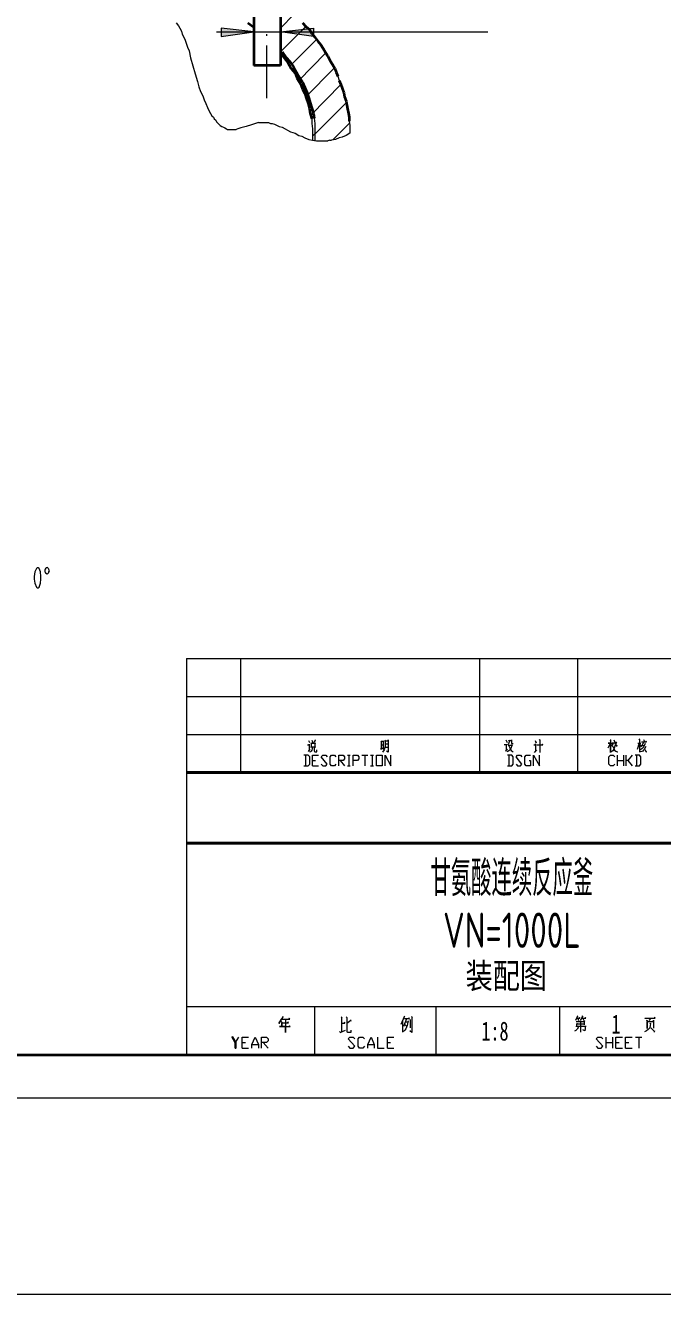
# Model space of a CAD drawing. Header units: inches. Extents: x 46040 to 48278, y -91226 to -88002.
# Drawn here: x 47196 to 47738, y -91226 to -90148 of the extents above; entities that cross this region are included whole.
import ezdxf
from ezdxf.enums import TextEntityAlignment as Align

# ---------------------------------------------------------------- set-up
doc = ezdxf.new("R2010")
doc.units = ezdxf.units.IN
for name, color, linetype, lineweight in [('2', 2, 'Continuous', 18), ('标注线', 3, 'Continuous', 9), ('细实线', 140, 'Continuous', 9)]:
    doc.layers.add(name, color=color, linetype=linetype, lineweight=lineweight)
doc.layers.add('图层 1', color=7, linetype='Continuous')
doc.layers.add('轮廓线', color=7, linetype='Continuous')
doc.styles.add('HUALUFST', font='', dxfattribs={"width": 0.7})
doc.styles.add('HZ', font='romans.shx', dxfattribs={"width": 0.7, "bigfont": 'hlfsd.shx'})
doc.styles.add('陈杰（2）', font='gbenor.shx', dxfattribs={"width": 0.8, "bigfont": 'gbcbig.shx'})
doc.styles.get('HUALUFST').set_extended_font_data('宋体')

msp = doc.modelspace()

# ---------------------------------------------------------------- hatches: boundary and pattern name
at = {"layer": '标注线'}
for points in [[(47390.15, -90153.084), (47362.285, -90149.846), (47362.285, -90156.97)], [(47412.831, -90153.084), (47440.696, -90149.846), (47440.696, -90156.97)]]:
    msp.add_hatch(color=256, dxfattribs=at).paths.add_polyline_path(points)

# ---------------------------------------------------------------- linework, layer by layer
at = {"color": 4, "lineweight": 13}
for p, q in [((47332.793, -90685.539), (48164.316, -90685.539)), ((47332.793, -90685.539), (47332.793, -91022.767)), ((47378.989, -90782.55), (47378.989, -90685.539)), ((47582.25, -90782.55), (47582.25, -90685.539)), ((47665.402, -90782.55), (47665.402, -90685.539)), ((47332.793, -90717.876), (48164.316, -90717.876)), ((47332.793, -90750.213), (48164.316, -90750.213)), ((47848.118, -90981.759), (47332.793, -90981.759)), ((47442.026, -91022.767), (47442.026, -90981.759)), ((47544.672, -90981.759), (47544.672, -91022.767)), ((47650.333, -91022.767), (47650.333, -90981.759)), ((47332.793, -91022.767), (48164.316, -91022.767))]:
    msp.add_line(p, q, dxfattribs=at)
at = {"color": 2, "linetype": 'Continuous', "lineweight": 13}
msp.add_line((47332.793, -90685.539), (48164.316, -90685.539), dxfattribs=at)
at = {"color": 4, "lineweight": 13}
for points in [[(47435.737, -90759.049), (47437.149, -90759.049), (47437.149, -90758.343), (47437.149, -90763.574), (47436.609, -90764.612), (47438.021, -90762.619)], [(47436.609, -90755.395), (47437.44, -90757.056)], [(47439.806, -90760.958), (47439.806, -90762.37), (47439.433, -90763.45), (47438.851, -90764.405), (47438.312, -90764.861), (47437.44, -90765.235)], [(47438.478, -90757.263), (47438.851, -90757.637), (47438.851, -90761.291), (47438.851, -90760.709), (47442.256, -90760.709), (47442.256, -90761.415), (47442.256, -90757.263), (47442.256, -90757.761), (47438.976, -90757.761)], [(47439.35, -90755.146), (47440.18, -90756.931), (47440.388, -90756.682), (47440.18, -90757.056)], [(47441.343, -90760.834), (47441.343, -90764.156), (47441.592, -90764.612), (47442.09, -90764.861), (47443.709, -90764.861), (47443.709, -90763.201)], [(47442.007, -90754.897), (47442.464, -90755.27), (47442.256, -90755.146), (47441.426, -90757.18)], [(47498.059, -90755.852), (47498.433, -90756.225), (47498.433, -90762.868), (47498.433, -90761.913), (47500.218, -90761.913), (47500.218, -90762.868), (47500.218, -90755.727), (47500.218, -90756.225), (47498.308, -90756.225), (47498.308, -90756.101)], [(47498.308, -90759.049), (47500.218, -90759.049)], [(47501.464, -90755.021), (47501.713, -90755.395), (47501.713, -90758.467), (47501.713, -90759.754), (47501.464, -90761.291), (47500.883, -90763.201), (47499.346, -90765.318)], [(47501.464, -90760.958), (47504.287, -90760.958)], [(47501.837, -90755.727), (47504.287, -90755.727), (47504.287, -90754.897), (47504.287, -90765.235), (47502.875, -90764.529)], [(47501.837, -90758.218), (47504.204, -90758.218)], [(47602.981, -90758.716), (47604.6, -90758.716), (47604.6, -90758.343), (47604.6, -90763.699), (47604.019, -90764.405), (47605.638, -90762.744)], [(47604.185, -90754.813), (47605.43, -90756.931)], [(47606.302, -90759.422), (47609.416, -90759.422), (47609.582, -90758.924), (47609.126, -90760.502), (47608.544, -90762.121), (47607.797, -90763.325), (47606.842, -90764.156), (47605.43, -90764.861)], [(47606.676, -90754.813), (47606.967, -90755.395), (47607.05, -90756.474), (47606.967, -90757.388), (47606.551, -90758.218), (47605.638, -90758.924)], [(47606.842, -90759.879), (47607.216, -90760.585), (47607.631, -90761.54), (47608.254, -90762.868), (47608.835, -90763.782), (47609.582, -90764.529), (47610.537, -90764.986)], [(47607.05, -90755.395), (47609.043, -90755.395), (47609.043, -90754.813), (47609.043, -90757.263), (47609.209, -90757.761), (47609.582, -90758.011), (47610.62, -90758.011)], [(47628.142, -90759.049), (47629.471, -90759.049), (47629.471, -90758.218), (47629.471, -90764.737)], [(47629.097, -90755.395), (47629.969, -90757.263), (47630.135, -90756.931), (47629.595, -90756.557)], [(47630.509, -90759.049), (47635.74, -90759.049), (47635.449, -90758.467), (47635.159, -90759.049)], [(47632.626, -90754.44), (47633.373, -90755.27), (47633.083, -90754.813), (47633.083, -90765.443)], [(47692.955, -90757.761), (47690.962, -90761.913)], [(47692.581, -90754.897), (47693.536, -90755.146), (47693.329, -90755.021), (47693.329, -90765.443), (47693.329, -90757.637), (47691.377, -90757.637), (47694.574, -90757.637)], [(47693.329, -90758.592), (47694.2, -90759.879)], [(47697.314, -90759.298), (47696.775, -90761.083), (47696.11, -90762.619), (47695.238, -90764.031), (47693.619, -90765.235)], [(47695.238, -90757.637), (47695.903, -90758.094), (47695.612, -90757.886), (47694.117, -90760.377)], [(47694.657, -90757.263), (47698.726, -90757.263), (47698.352, -90756.682), (47698.062, -90757.056), (47698.062, -90757.18)], [(47695.031, -90759.879), (47695.529, -90760.958), (47695.986, -90762.246), (47696.775, -90763.45), (47697.896, -90764.405), (47698.934, -90764.986), (47699.141, -90764.986), (47698.56, -90765.318)], [(47696.193, -90754.689), (47696.941, -90756.806)], [(47696.858, -90757.637), (47698.352, -90759.879), (47698.56, -90759.298), (47698.352, -90760.502)], [(47717.576, -90757.637), (47715.957, -90762.868)], [(47716.372, -90757.512), (47719.113, -90757.512)], [(47717.41, -90754.066), (47717.95, -90754.689), (47717.95, -90765.318)], [(47718.075, -90758.467), (47719.196, -90760.709)], [(47722.683, -90758.011), (47721.645, -90760.585), (47720.981, -90761.54), (47720.234, -90762.246), (47718.822, -90763.201)], [(47723.348, -90760.502), (47721.853, -90763.076), (47721.272, -90763.699), (47720.607, -90764.28), (47719.943, -90764.737), (47718.822, -90765.111)], [(47719.279, -90759.547), (47722.019, -90759.547)], [(47719.652, -90756.557), (47723.929, -90756.557), (47723.555, -90755.976), (47723.265, -90756.682)], [(47721.272, -90756.931), (47719.943, -90759.671)], [(47721.189, -90754.44), (47722.144, -90756.225)], [(47722.31, -90762.868), (47723.638, -90765.111), (47723.846, -90764.861), (47723.182, -90764.28)], [(47432.706, -90776.985), (47436.402, -90776.985), (47437.647, -90775.449), (47437.647, -90769.304), (47436.402, -90767.768), (47432.706, -90767.768)], [(47433.952, -90767.768), (47433.952, -90776.985)], [(47440.097, -90776.985), (47440.097, -90767.768), (47445.038, -90767.768)], [(47440.097, -90772.377), (47442.588, -90772.377)], [(47447.488, -90775.449), (47448.733, -90776.985), (47451.183, -90776.985), (47452.428, -90775.449), (47447.488, -90769.304), (47448.733, -90767.768), (47451.183, -90767.768), (47452.428, -90769.304)], [(47459.819, -90775.449), (47458.573, -90776.985), (47456.124, -90776.985), (47454.878, -90775.449), (47454.878, -90769.304), (47456.124, -90767.768), (47458.573, -90767.768), (47459.819, -90769.304)], [(47462.269, -90776.985), (47462.269, -90767.768), (47465.964, -90767.768), (47467.21, -90769.304), (47467.21, -90770.84), (47465.964, -90772.377), (47462.269, -90772.377)], [(47463.514, -90772.377), (47467.21, -90776.985)], [(47469.659, -90767.768), (47472.109, -90767.768)], [(47470.905, -90767.768), (47470.905, -90776.985)], [(47474.559, -90776.985), (47474.559, -90767.768), (47478.254, -90767.768), (47479.5, -90769.304), (47479.5, -90770.84), (47478.254, -90772.377), (47474.559, -90772.377)], [(47481.949, -90767.768), (47486.89, -90767.768)], [(47484.441, -90767.768), (47484.441, -90776.985)], [(47489.34, -90767.768), (47491.79, -90767.768)], [(47490.586, -90767.768), (47490.586, -90776.985)], [(47501.671, -90776.985), (47501.671, -90767.768), (47506.571, -90776.985), (47506.571, -90767.768)], [(47605.721, -90776.985), (47609.416, -90776.985), (47610.662, -90775.449), (47610.662, -90769.304), (47609.416, -90767.768), (47605.721, -90767.768)], [(47606.967, -90767.768), (47606.967, -90776.985)], [(47613.112, -90775.449), (47614.357, -90776.985), (47616.807, -90776.985), (47618.011, -90775.449), (47613.112, -90769.304), (47614.357, -90767.768), (47616.807, -90767.768), (47618.011, -90769.304)], [(47624.197, -90772.377), (47625.402, -90772.377), (47625.402, -90776.985), (47621.706, -90776.985), (47620.502, -90775.449), (47620.502, -90769.304), (47621.706, -90767.768), (47625.402, -90767.768)], [(47627.893, -90776.985), (47627.893, -90767.768), (47632.792, -90776.985), (47632.792, -90767.768)], [(47628.806, -90765.443), (47630.633, -90763.325)], [(47696.858, -90775.449), (47695.612, -90776.985), (47693.162, -90776.985), (47691.917, -90775.449), (47691.917, -90769.304), (47693.162, -90767.768), (47695.612, -90767.768), (47696.858, -90769.304)], [(47699.307, -90776.985), (47699.307, -90767.768)], [(47699.307, -90772.377), (47704.207, -90772.377)], [(47704.207, -90767.768), (47704.207, -90776.985)], [(47706.698, -90776.985), (47706.698, -90767.768)], [(47711.597, -90767.768), (47707.902, -90772.377), (47706.698, -90772.377)], [(47707.902, -90772.377), (47711.597, -90776.985)], [(47714.089, -90776.985), (47717.784, -90776.985), (47718.988, -90775.449), (47718.988, -90769.304), (47717.784, -90767.768), (47714.089, -90767.768)], [(47715.293, -90767.768), (47715.293, -90776.985)], [(47440.097, -90776.985), (47445.038, -90776.985)], [(47469.659, -90776.985), (47472.109, -90776.985)], [(47489.34, -90776.985), (47491.79, -90776.985)], [(47517.541, -90989.552), (47518.247, -90990.548), (47517.915, -90990.258), (47515.05, -90996.652)], [(47664.911, -90989.22), (47665.243, -90989.676), (47663.375, -90993.372)], [(47669.063, -90989.095), (47669.395, -90989.842), (47667.485, -90993.247)], [(47414.547, -90989.718), (47414.879, -90990.59), (47414.796, -90990.299), (47411.35, -90995.78), (47413.717, -90992.084), (47420.817, -90992.084), (47420.111, -90991.462), (47419.737, -90991.918)], [(47416.914, -90992.375), (47416.914, -91003.461), (47416.914, -90998.562), (47411.931, -90998.562), (47421.066, -90998.562), (47420.443, -90997.856), (47419.986, -90998.562)], [(47413.343, -90994.285), (47413.841, -90994.742), (47413.841, -90998.562), (47413.841, -90995.323), (47419.654, -90995.323), (47419.156, -90994.451), (47418.907, -90995.157)], [(47464.265, -90990.133), (47465.22, -90991.005)], [(47464.721, -90990.714), (47464.721, -91003.004)], [(47464.721, -90995.614), (47467.586, -90995.614), (47467.337, -90994.7), (47466.631, -90995.614)], [(47468.541, -90990.258), (47469.579, -90991.005)], [(47469.247, -90990.714), (47469.247, -91002.714), (47469.247, -91003.004), (47469.704, -91003.295), (47472.901, -91003.295), (47472.901, -91001.51)], [(47472.444, -90993.372), (47469.247, -90995.738)], [(47472.195, -90992.79), (47472.527, -90993.953)], [(47516.586, -90993.372), (47516.586, -91003.17)], [(47521.237, -90993.662), (47520.863, -90996.195), (47520.406, -90997.69), (47519.908, -90999.018), (47519.202, -91000.472), (47518.372, -91001.51), (47517.292, -91002.548)], [(47519.784, -90991.752), (47517.541, -90998.271), (47518.953, -90994.41), (47521.112, -90994.41)], [(47518.123, -90991.586), (47522.399, -90991.586), (47521.943, -90991.005), (47521.569, -90991.586)], [(47518.123, -90996.486), (47520.033, -90998.562)], [(47522.648, -90992.334), (47523.23, -90992.956), (47522.856, -90992.79), (47522.856, -90999.434)], [(47524.06, -90989.967), (47525.015, -90990.714), (47524.517, -90990.424), (47524.517, -91003.461), (47522.773, -91001.966)], [(47666.198, -90998.395), (47665.741, -90999.309), (47665.243, -91000.056), (47664.911, -91000.638), (47664.413, -91001.385), (47663.831, -91001.8), (47662.752, -91002.257)], [(47664.786, -90995.448), (47663.956, -90998.728)], [(47664.205, -90994.285), (47670.682, -90994.285)], [(47664.205, -90998.271), (47671.762, -90998.271)], [(47664.662, -90996.195), (47670.682, -90996.195)], [(47665.368, -90991.586), (47666.073, -90993.247)], [(47667.734, -90994.41), (47667.734, -91003.295)], [(47671.886, -90997.814), (47671.513, -91002.132), (47669.644, -91001.219)], [(47669.769, -90991.586), (47670.475, -90993.372)], [(47671.18, -90993.538), (47670.807, -90994.41), (47670.807, -90996.942)], [(47726.568, -90995.448), (47727.399, -90996.029), (47727.15, -90995.738), (47726.901, -90997.69), (47726.568, -90999.434), (47725.364, -91000.928), (47723.828, -91002.132), (47722.084, -91003.004)], [(47723.122, -90991.296), (47722.665, -90991.752), (47722.416, -90991.296), (47731.302, -90991.296), (47730.928, -90990.714), (47730.347, -90991.171)], [(47723.703, -90993.081), (47724.451, -90993.372), (47724.451, -91000.181), (47724.451, -90994.119), (47729.89, -90994.119), (47729.89, -90993.081), (47729.89, -90999.89)], [(47727.399, -90991.462), (47725.738, -90993.372)], [(47727.523, -90999.6), (47730.72, -91002.714), (47730.72, -91002.132), (47730.471, -91003.295)], [(47372.092, -91007.334), (47371.989, -91007.232), (47371.887, -91007.206), (47371.733, -91007.206), (47371.63, -91007.283), (47371.554, -91007.386), (47371.554, -91007.514), (47371.579, -91007.642)], [(47374.604, -91012.102), (47377.373, -91007.488)], [(47380.141, -91016.742), (47380.141, -91007.488), (47385.678, -91007.488)], [(47388.447, -91016.742), (47388.447, -91013.641), (47391.216, -91007.488), (47393.984, -91013.641), (47393.984, -91016.742)], [(47396.753, -91016.742), (47396.753, -91007.488), (47400.906, -91007.488), (47402.29, -91009.026), (47402.29, -91010.564), (47400.906, -91012.102), (47396.753, -91012.102)], [(47463.061, -91002.548), (47463.808, -91003.586)], [(47463.559, -91003.461), (47468.168, -91001.51)], [(47470.377, -91015.204), (47471.761, -91016.742), (47474.53, -91016.742), (47475.914, -91015.204), (47470.377, -91009.026), (47471.761, -91007.488), (47474.53, -91007.488), (47475.914, -91009.026)], [(47484.22, -91015.204), (47482.836, -91016.742), (47480.067, -91016.742), (47478.683, -91015.204), (47478.683, -91009.026), (47480.067, -91007.488), (47482.836, -91007.488), (47484.22, -91009.026)], [(47486.988, -91016.742), (47486.988, -91013.641), (47489.757, -91007.488), (47492.526, -91013.641), (47492.526, -91016.742)], [(47495.294, -91007.488), (47495.294, -91016.742), (47500.831, -91016.742)], [(47503.6, -91016.742), (47503.6, -91007.488), (47509.137, -91007.488)], [(47681.184, -91015.204), (47682.568, -91016.742), (47685.336, -91016.742), (47686.721, -91015.204), (47681.184, -91009.026), (47682.568, -91007.488), (47685.336, -91007.488), (47686.721, -91009.026)], [(47689.489, -91016.742), (47689.489, -91007.488)], [(47695.052, -91007.488), (47695.052, -91016.742)], [(47697.821, -91016.742), (47697.821, -91007.488), (47703.358, -91007.488)], [(47706.126, -91016.742), (47706.126, -91007.488), (47711.664, -91007.488)], [(47714.432, -91007.488), (47719.969, -91007.488)], [(47717.201, -91007.488), (47717.201, -91016.742)], [(47374.297, -91016.742), (47374.348, -91016.871), (47374.425, -91016.973), (47374.527, -91017.024), (47374.681, -91017.024), (47374.784, -91016.973), (47374.86, -91016.871), (47374.886, -91016.742)], [(47374.86, -91011.949), (47374.886, -91012.026), (47374.886, -91012.102)], [(47380.141, -91012.102), (47382.91, -91012.102)], [(47380.141, -91016.742), (47385.678, -91016.742)], [(47388.447, -91013.641), (47393.984, -91013.641)], [(47398.137, -91012.102), (47402.29, -91016.742)], [(47486.988, -91013.641), (47492.526, -91013.641)], [(47503.6, -91012.102), (47506.368, -91012.102)], [(47503.6, -91016.742), (47509.137, -91016.742)], [(47689.489, -91012.102), (47695.052, -91012.102)], [(47697.821, -91012.102), (47700.589, -91012.102)], [(47697.821, -91016.742), (47703.358, -91016.742)], [(47706.126, -91012.102), (47708.895, -91012.102)], [(47706.126, -91016.742), (47711.664, -91016.742)]]:
    msp.add_lwpolyline(points, dxfattribs=at)
for points in [[(47494.281, -90776.985), (47494.281, -90767.768), (47499.18, -90767.768), (47499.18, -90776.985), (47494.281, -90776.985)], [(47371.836, -91007.488), (47372.092, -91007.334), (47371.989, -91007.232), (47371.887, -91007.206), (47371.733, -91007.206), (47371.63, -91007.283), (47371.554, -91007.386), (47371.554, -91007.514), (47371.579, -91007.642)], [(47371.579, -91007.642), (47371.836, -91007.488), (47372.092, -91007.334), (47374.86, -91011.949), (47374.604, -91012.102), (47374.348, -91012.256)], [(47371.579, -91007.642), (47371.836, -91007.488), (47372.092, -91007.334), (47374.86, -91011.949), (47374.604, -91012.102), (47374.348, -91012.256), (47371.579, -91007.642)], [(47374.297, -91012.102), (47374.604, -91012.102), (47374.886, -91012.102), (47374.886, -91016.742), (47374.604, -91016.742), (47374.297, -91016.742)], [(47374.297, -91012.102), (47374.604, -91012.102), (47374.886, -91012.102), (47374.886, -91016.742), (47374.604, -91016.742), (47374.297, -91016.742), (47374.297, -91012.102)], [(47374.604, -91016.742), (47374.297, -91016.742), (47374.348, -91016.871), (47374.425, -91016.973), (47374.527, -91017.024), (47374.681, -91017.024), (47374.784, -91016.973), (47374.86, -91016.871), (47374.886, -91016.742)], [(47374.604, -91012.102), (47374.86, -91011.949), (47374.886, -91012.026), (47374.886, -91012.102)]]:
    msp.add_lwpolyline(points, close=True, dxfattribs=at)
at = {"color": 4, "lineweight": 13, "const_width": 2.31}
for points in [[(47332.793, -90782.55), (48164.316, -90782.55)], [(47848.118, -90842.604), (47332.793, -90842.604)]]:
    msp.add_lwpolyline(points, dxfattribs=at)
at = {"layer": '2', "color": 4, "lineweight": 13}
for points in [[(47664.413, -90991.462), (47667.278, -90991.462), (47666.904, -90990.714), (47666.572, -90991.296)], [(47668.565, -90991.462), (47672.218, -90991.462), (47672.011, -90990.714), (47671.513, -90991.296)]]:
    msp.add_lwpolyline(points, dxfattribs=at)
at = {"layer": '图层 1', "lineweight": 0}
msp.add_lwpolyline([(46039.835, -88001.65), (48277.593, -88001.65), (48277.593, -91226.291), (46039.835, -91226.291), (46039.835, -88001.65)], dxfattribs=at)
at = {"layer": '标注线'}
for points in [[(47358.398, -90153.084), (47589.085, -90153.084)], [(47390.15, -90153.084), (47362.285, -90149.846), (47362.285, -90156.97), (47390.15, -90153.084)], [(47412.831, -90153.084), (47440.696, -90149.846), (47440.696, -90156.97), (47412.831, -90153.084)], [(47461.431, -90190.667), (47462.728, -90194.554)]]:
    msp.add_lwpolyline(points, dxfattribs=at)
at = {"layer": '细实线', "lineweight": 18}
for points in [[(47324.052, -90145.311), (47325.998, -90147.9)], [(47325.998, -90147.9), (47327.296, -90149.846)], [(47424.496, -90138.181), (47412.831, -90149.846)], [(47327.296, -90149.846), (47328.588, -90152.435)], [(47328.588, -90152.435), (47329.236, -90155.03)], [(47329.236, -90155.03), (47330.533, -90157.619)], [(47330.533, -90157.619), (47331.831, -90160.213)], [(47434.215, -90148.549), (47412.831, -90169.932)], [(47331.831, -90160.213), (47332.479, -90162.803)], [(47332.479, -90162.803), (47333.771, -90166.046)], [(47333.771, -90166.046), (47335.069, -90169.284)], [(47335.069, -90169.284), (47336.366, -90175.116)], [(47443.285, -90159.565), (47420.604, -90182.246)], [(47336.366, -90175.116), (47340.252, -90188.722)], [(47451.063, -90171.23), (47428.382, -90194.554)], [(47340.252, -90188.722), (47342.198, -90195.203)], [(47458.188, -90184.186), (47434.215, -90208.165)], [(47342.198, -90195.203), (47343.496, -90199.738)], [(47343.496, -90199.738), (47344.788, -90203.63)], [(47464.02, -90197.797), (47438.75, -90223.716)], [(47344.788, -90203.63), (47346.733, -90207.516)], [(47346.733, -90207.516), (47348.031, -90210.754)], [(47348.031, -90210.754), (47349.328, -90213.997)], [(47349.328, -90213.997), (47350.62, -90217.235)], [(47350.62, -90217.235), (47351.917, -90219.83)], [(47351.917, -90219.83), (47353.215, -90222.419)], [(47353.215, -90222.419), (47354.512, -90224.365)], [(47468.56, -90213.349), (47441.988, -90239.916)], [(47354.512, -90224.365), (47355.804, -90225.662)], [(47355.804, -90225.662), (47356.452, -90226.954)], [(47356.452, -90226.954), (47357.75, -90228.251)], [(47357.75, -90228.251), (47358.398, -90229.549)], [(47358.398, -90229.549), (47359.696, -90230.846)], [(47359.696, -90230.846), (47360.988, -90232.138)], [(47360.988, -90232.138), (47361.636, -90232.786)], [(47361.636, -90232.786), (47362.933, -90233.435)], [(47362.933, -90233.435), (47364.231, -90234.084)], [(47364.231, -90234.084), (47365.528, -90234.732)], [(47383.669, -90233.435), (47379.133, -90234.732)], [(47388.204, -90232.138), (47383.669, -90233.435)], [(47391.447, -90230.846), (47388.204, -90232.138)], [(47394.036, -90230.197), (47391.447, -90230.846)], [(47394.036, -90230.197), (47395.333, -90230.197)], [(47395.333, -90230.197), (47396.631, -90230.197)], [(47396.631, -90230.197), (47397.928, -90230.197)], [(47397.928, -90230.197), (47399.869, -90230.197)], [(47399.869, -90230.197), (47401.166, -90230.197)], [(47401.166, -90230.197), (47402.463, -90230.197)], [(47402.463, -90230.197), (47404.404, -90230.846)], [(47404.404, -90230.846), (47405.701, -90230.846)], [(47405.701, -90230.846), (47407.647, -90231.494)], [(47407.647, -90231.494), (47408.944, -90232.138)], [(47408.944, -90232.138), (47411.533, -90233.435)], [(47411.533, -90233.435), (47414.128, -90234.084)], [(47414.128, -90234.084), (47421.252, -90237.97)], [(47439.398, -90226.954), (47439.398, -90230.846)], [(47439.398, -90230.846), (47440.047, -90235.381)], [(47441.344, -90226.311), (47441.988, -90230.846)], [(47441.988, -90230.846), (47441.988, -90235.381)], [(47471.15, -90230.846), (47457.544, -90244.451)], [(47471.15, -90228.9), (47471.798, -90232.786)], [(47471.798, -90232.786), (47471.798, -90236.03)], [(47365.528, -90234.732), (47366.82, -90235.381)], [(47366.82, -90235.381), (47367.469, -90236.03)], [(47367.469, -90236.03), (47368.766, -90236.03)], [(47368.766, -90236.03), (47370.063, -90236.03)], [(47370.063, -90236.03), (47371.36, -90236.03)], [(47371.36, -90236.03), (47372.652, -90236.03)], [(47372.652, -90236.03), (47373.95, -90236.03)], [(47373.95, -90236.03), (47375.247, -90236.03)], [(47376.544, -90235.381), (47375.247, -90236.03)], [(47379.133, -90234.732), (47376.544, -90235.381)], [(47421.252, -90237.97), (47425.144, -90239.267)], [(47425.144, -90239.267), (47428.382, -90241.213)], [(47428.382, -90241.213), (47430.971, -90241.862)], [(47430.971, -90241.862), (47433.566, -90243.154)], [(47433.566, -90243.154), (47436.804, -90244.451)], [(47436.804, -90244.451), (47440.047, -90245.1)], [(47440.047, -90235.381), (47440.047, -90239.267)], [(47440.047, -90239.267), (47440.047, -90245.1)], [(47441.988, -90239.916), (47440.047, -90241.862)], [(47440.047, -90245.1), (47443.285, -90245.749)], [(47441.988, -90235.381), (47441.988, -90239.267)], [(47441.988, -90239.267), (47441.988, -90245.1)], [(47454.301, -90245.1), (47453.004, -90245.749)], [(47454.301, -90245.1), (47456.247, -90245.1)], [(47459.485, -90244.451), (47456.247, -90245.1)], [(47462.728, -90243.154), (47459.485, -90244.451)], [(47465.317, -90242.511), (47462.728, -90243.154)], [(47468.56, -90241.213), (47465.317, -90242.511)], [(47471.798, -90239.267), (47468.56, -90241.213)], [(47471.798, -90236.03), (47471.798, -90239.267)], [(47443.285, -90245.749), (47444.582, -90245.749)], [(47444.582, -90245.749), (47446.528, -90245.749)], [(47446.528, -90245.749), (47447.82, -90245.749)], [(47447.82, -90245.749), (47449.766, -90245.749)], [(47449.766, -90245.749), (47451.063, -90245.749)], [(47451.063, -90245.749), (47453.004, -90245.749)]]:
    msp.add_lwpolyline(points, dxfattribs=at)
at = {"layer": '轮廓线', "lineweight": 35}
for points in [[(47390.15, -89998.213), (47390.15, -90181.597)], [(47412.831, -89998.213), (47412.831, -90181.597)], [(47384.966, -90145.311), (47390.15, -90149.197)], [(47431.62, -90145.311), (47434.215, -90148.549)], [(47434.215, -90148.549), (47437.452, -90151.138)], [(47437.452, -90151.138), (47439.398, -90154.381)], [(47439.398, -90154.381), (47441.988, -90157.619)], [(47441.988, -90157.619), (47444.582, -90160.862)], [(47444.582, -90160.862), (47447.171, -90164.1)], [(47447.171, -90164.1), (47449.117, -90167.338)], [(47449.117, -90167.338), (47451.063, -90170.581)], [(47412.831, -90171.23), (47416.069, -90175.765)], [(47414.128, -90169.932), (47417.366, -90174.467)], [(47416.069, -90175.765), (47419.312, -90179.651)], [(47417.366, -90174.467), (47420.604, -90178.354)], [(47419.312, -90179.651), (47421.901, -90184.186)], [(47420.604, -90178.354), (47423.847, -90182.894)], [(47451.063, -90170.581), (47453.004, -90173.819)], [(47453.004, -90173.819), (47454.95, -90177.711)], [(47454.95, -90177.711), (47456.896, -90180.949)], [(47412.831, -90181.597), (47390.15, -90181.597)], [(47421.901, -90184.186), (47425.144, -90188.078)], [(47423.847, -90182.894), (47426.436, -90187.43)], [(47425.144, -90188.078), (47427.085, -90192.613)], [(47426.436, -90187.43), (47429.031, -90191.965)], [(47456.896, -90180.949), (47458.836, -90184.186)], [(47458.836, -90184.186), (47460.133, -90187.43)], [(47460.133, -90187.43), (47461.431, -90190.667)], [(47427.085, -90192.613), (47429.679, -90197.149)], [(47429.031, -90191.965), (47431.62, -90195.851)], [(47429.679, -90197.149), (47431.62, -90201.684)], [(47431.62, -90195.851), (47433.566, -90200.386)], [(47431.62, -90201.684), (47433.566, -90205.57)], [(47433.566, -90200.386), (47435.512, -90204.922)], [(47462.728, -90194.554), (47464.02, -90197.797)], [(47464.02, -90197.797), (47465.317, -90201.035)], [(47465.317, -90201.035), (47466.615, -90204.922)], [(47433.566, -90205.57), (47434.863, -90210.111)], [(47434.863, -90210.111), (47436.16, -90213.997)], [(47435.512, -90204.922), (47436.804, -90209.462)], [(47436.804, -90209.462), (47438.101, -90213.349)], [(47466.615, -90204.922), (47467.263, -90208.165)], [(47467.263, -90208.165), (47468.56, -90212.051)], [(47468.56, -90212.051), (47469.204, -90215.294)], [(47436.16, -90213.997), (47437.452, -90218.532)], [(47437.452, -90218.532), (47438.101, -90222.419)], [(47438.101, -90213.349), (47439.398, -90217.884)], [(47438.101, -90222.419), (47439.398, -90226.954)], [(47439.398, -90217.884), (47440.696, -90222.419)], [(47440.696, -90222.419), (47441.344, -90226.311)], [(47469.204, -90215.294), (47469.852, -90218.532)], [(47469.852, -90218.532), (47470.501, -90222.419)], [(47470.501, -90222.419), (47471.15, -90225.662)], [(47471.15, -90225.662), (47471.15, -90228.9)], [(48164.316, -91022.767), (46132.954, -91022.767)]]:
    msp.add_lwpolyline(points, dxfattribs=at)
at = {"layer": '轮廓线', "lineweight": 18}
for points in [[(47390.15, -90044.219), (47390.15, -90175.765)], [(47412.831, -90044.219), (47412.831, -90175.765)], [(47401.166, -90156.322), (47401.166, -90155.03)], [(47401.166, -90209.462), (47401.166, -90164.749)], [(47206.801, -90625.476), (47207.762, -90624.995), (47208.719, -90621.636), (47209.2, -90618.276), (47209.2, -90615.874), (47208.719, -90612.034), (47207.762, -90609.155), (47206.801, -90608.675), (47205.84, -90608.675), (47205.36, -90609.155), (47203.922, -90612.034), (47203.442, -90615.874), (47203.442, -90618.276), (47203.922, -90621.636), (47205.36, -90624.995), (47205.84, -90625.476), (47206.801, -90625.476)], [(47216.403, -90611.077), (47215.922, -90610.116), (47215.922, -90609.636), (47215.442, -90609.155), (47214.961, -90608.675), (47214.481, -90608.194), (47214, -90608.675), (47213.52, -90608.675), (47213.039, -90609.155), (47213.039, -90609.636), (47212.563, -90610.116), (47212.563, -90611.077), (47212.563, -90612.034), (47213.039, -90612.515), (47213.039, -90612.995), (47213.52, -90613.476), (47214, -90613.476), (47214.481, -90613.956), (47214.961, -90613.476), (47215.442, -90612.995), (47215.922, -90612.515), (47215.922, -90612.034), (47216.403, -90611.077)], [(48200.796, -91059.248), (46042.235, -91059.248)]]:
    msp.add_lwpolyline(points, dxfattribs=at)

# ---------------------------------------------------------------- texts
at = {"color": 2, "linetype": 'Continuous', "lineweight": 13, "style": '陈杰（2）', "width": 0.8}
for s, p in [('甘氨酸连续反应釜', (47609.404, -90872.511)), ('VN=1000L', (47609.404, -90916.58))]:
    msp.add_text(s, height=30, dxfattribs=at).set_placement(p, align=Align.MIDDLE_CENTER)
at = {"color": 2, "linetype": 'Continuous', "lineweight": 13, "style": 'HZ'}
msp.add_text('装配图', height=24.2527, dxfattribs=at).set_placement((47604.722, -90956.189), align=Align.MIDDLE_CENTER)
at = {"color": 2, "linetype": 'Continuous', "lineweight": 13, "style": 'HUALUFST', "width": 0.7}
for s, height, p in [('1', 16.166, (47697.942, -90996.356)), ('1:8', 16.1663, (47595.062, -91002.413))]:
    msp.add_text(s, height=height, dxfattribs=at).set_placement(p, align=Align.MIDDLE)

doc.saveas('drawing.dxf')
